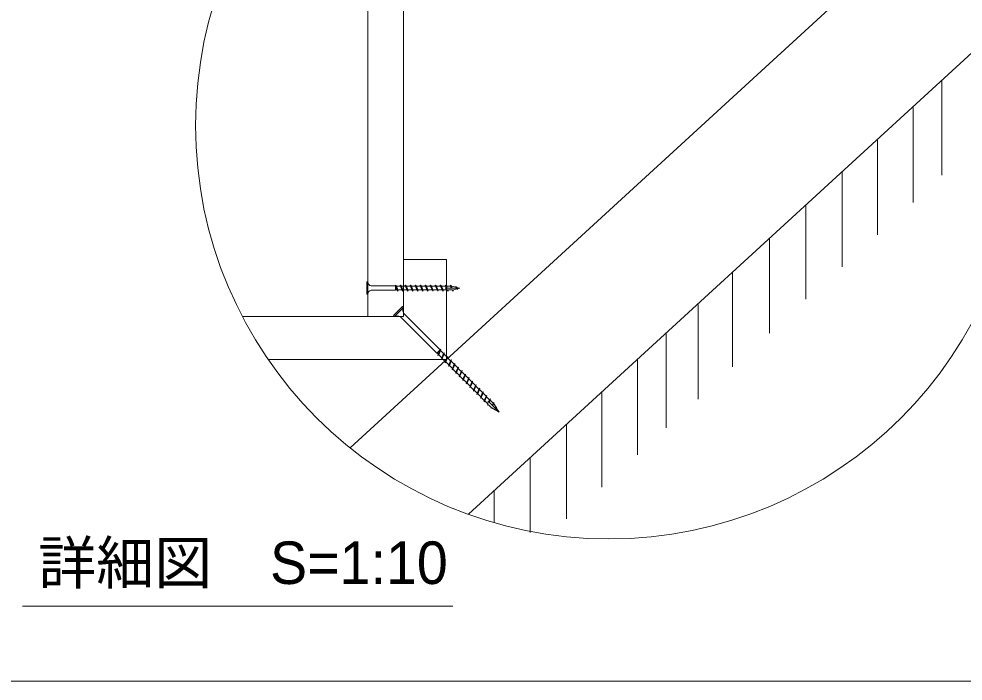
# Model space of a CAD drawing. Units: millimetres at full size, sheet at 1:20, with parts at other scales. Extents: x 200 to 8200, y 200 to 5740.
# Drawn here: x 2138 to 3458, y 200 to 1125 of the extents above; entities that cross this region are included whole.
import ezdxf
from ezdxf.enums import TextEntityAlignment as Align

# ---------------------------------------------------------------- set-up
doc = ezdxf.new("R2010")
doc.units = ezdxf.units.MM
doc.header["$LTSCALE"] = 20
for name, color, linetype, lineweight in [('コーススレッド', 7, 'Continuous', 18), ('ハッチング', 7, 'Continuous', 9), ('一般線', 7, 'Continuous', 20), ('図形枠', 7, 'Continuous', 15), ('図面枠-A3', 7, 'Continuous', 20), ('文字', 7, 'Continuous', 13), ('縮尺', 7, 'Continuous', 15), ('角材', 7, 'Continuous', 18), ('階段本体', 7, 'Continuous', 18)]:
    doc.layers.add(name, color=color, linetype=linetype, lineweight=lineweight)
doc.styles.add('ＭＳ Ｐゴシック', font='')
doc.styles.get('ＭＳ Ｐゴシック').set_extended_font_data('MS PGothic')

msp = doc.modelspace()

# ---------------------------------------------------------------- linework, layer by layer
at = {"layer": 'コーススレッド'}
for p, q in [((2674.46, 723.21), (2661.73, 710.48)), ((2675.88, 721.8), (2663.15, 709.07)), ((2674.46, 723.21), (2675.88, 721.8)), ((2676.16, 713.6), (2727.07, 662.68)), ((2661.73, 710.48), (2663.15, 709.07)), ((2671.35, 708.79), (2722.26, 657.88)), ((2722.26, 657.88), (2727.07, 662.68)), ((2727.85, 663.46), (2723.96, 654.62)), ((2727.07, 662.68), (2724.23, 656.48)), ((2727.58, 661.61), (2724.99, 655.72)), ((2727.85, 663.46), (2727.07, 662.68)), ((2727.85, 663.46), (2727.58, 661.61)), ((2727.58, 661.61), (2731.77, 657.42)), ((2722.26, 657.88), (2722.82, 657.89)), ((2722.82, 657.89), (2724.23, 656.48)), ((2724.23, 656.48), (2723.96, 654.62)), ((2723.96, 654.62), (2725.43, 655.27)), ((2724.99, 655.72), (2729.18, 651.53)), ((2732.8, 658.51), (2728.91, 649.67)), ((2729.18, 651.53), (2728.91, 649.67)), ((2728.91, 649.67), (2730.38, 650.32)), ((2731.77, 657.42), (2729.18, 651.53)), ((2732.53, 656.66), (2729.94, 650.77)), ((2729.94, 650.77), (2734.13, 646.58)), ((2731.32, 657.86), (2732.8, 658.51)), ((2732.8, 658.51), (2732.53, 656.66)), ((2732.53, 656.66), (2736.72, 652.47)), ((2737.75, 653.56), (2733.86, 644.72)), ((2736.72, 652.47), (2734.13, 646.58)), ((2737.48, 651.71), (2734.89, 645.82)), ((2736.27, 652.91), (2737.75, 653.56)), ((2737.75, 653.56), (2737.48, 651.71)), ((2737.48, 651.71), (2741.67, 647.52)), ((2742.7, 648.61), (2738.81, 639.77)), ((2741.67, 647.52), (2739.08, 641.63)), ((2742.43, 646.76), (2739.84, 640.87)), ((2741.22, 647.96), (2742.7, 648.61)), ((2742.7, 648.61), (2742.43, 646.76)), ((2742.43, 646.76), (2746.62, 642.57)), ((2734.13, 646.58), (2733.86, 644.72)), ((2733.86, 644.72), (2735.33, 645.37)), ((2734.89, 645.82), (2739.08, 641.63)), ((2739.08, 641.63), (2738.81, 639.77)), ((2738.81, 639.77), (2740.28, 640.42)), ((2739.84, 640.87), (2744.03, 636.68)), ((2747.65, 643.66), (2743.76, 634.82)), ((2744.03, 636.68), (2743.76, 634.82)), ((2743.76, 634.82), (2745.23, 635.47)), ((2746.62, 642.57), (2744.03, 636.68)), ((2747.38, 641.81), (2744.78, 635.92)), ((2744.78, 635.92), (2748.98, 631.73)), ((2746.17, 643.02), (2747.65, 643.66)), ((2747.65, 643.66), (2747.38, 641.81)), ((2747.38, 641.81), (2751.57, 637.62)), ((2752.6, 638.71), (2748.71, 629.87)), ((2751.57, 637.62), (2748.98, 631.73)), ((2752.33, 636.86), (2749.73, 630.97)), ((2751.12, 638.07), (2752.6, 638.71)), ((2752.6, 638.71), (2752.33, 636.86)), ((2752.33, 636.86), (2756.52, 632.67)), ((2757.55, 633.76), (2753.66, 624.92)), ((2756.07, 633.12), (2757.55, 633.76)), ((2757.55, 633.76), (2757.28, 631.91)), ((2748.98, 631.73), (2748.71, 629.87)), ((2748.71, 629.87), (2750.18, 630.52)), ((2749.73, 630.97), (2753.93, 626.78)), ((2753.93, 626.78), (2753.66, 624.92)), ((2753.66, 624.92), (2755.13, 625.57)), ((2756.52, 632.67), (2753.93, 626.78)), ((2757.28, 631.91), (2754.68, 626.02)), ((2754.68, 626.02), (2758.88, 621.83)), ((2757.28, 631.91), (2761.47, 627.72)), ((2762.5, 628.81), (2758.61, 619.98)), ((2758.88, 621.83), (2758.61, 619.98)), ((2758.61, 619.98), (2760.08, 620.62)), ((2761.47, 627.72), (2758.88, 621.83)), ((2762.23, 626.96), (2759.63, 621.07)), ((2759.63, 621.07), (2763.83, 616.88)), ((2761.02, 628.17), (2762.5, 628.81)), ((2762.5, 628.81), (2762.23, 626.96)), ((2762.23, 626.96), (2766.42, 622.77)), ((2767.45, 623.86), (2763.56, 615.03)), ((2766.42, 622.77), (2763.83, 616.88)), ((2767.18, 622.01), (2764.58, 616.12)), ((2765.97, 623.22), (2767.45, 623.86)), ((2767.45, 623.86), (2767.18, 622.01)), ((2767.18, 622.01), (2771.37, 617.82)), ((2763.83, 616.88), (2763.56, 615.03)), ((2763.56, 615.03), (2765.03, 615.67)), ((2764.58, 616.12), (2768.77, 611.93)), ((2772.4, 618.91), (2768.51, 610.08)), ((2768.77, 611.93), (2768.51, 610.08)), ((2768.51, 610.08), (2769.98, 610.72)), ((2771.37, 617.82), (2768.77, 611.93)), ((2772.13, 617.06), (2769.53, 611.17)), ((2769.53, 611.17), (2773.72, 606.98)), ((2770.92, 618.27), (2772.4, 618.91)), ((2772.4, 618.91), (2772.13, 617.06)), ((2772.13, 617.06), (2776.32, 612.87)), ((2777.34, 613.96), (2773.46, 605.13)), ((2776.32, 612.87), (2773.72, 606.98)), ((2777.08, 612.11), (2774.48, 606.22)), ((2775.87, 613.32), (2777.34, 613.96)), ((2777.34, 613.96), (2777.08, 612.11)), ((2777.08, 612.11), (2781.27, 607.92)), ((2782.29, 609.02), (2778.41, 600.18)), ((2781.27, 607.92), (2778.67, 602.03)), ((2782.03, 607.16), (2779.43, 601.27)), ((2780.82, 608.37), (2782.29, 609.02)), ((2782.29, 609.02), (2782.03, 607.16)), ((2782.03, 607.16), (2786.22, 602.97)), ((2773.72, 606.98), (2773.46, 605.13)), ((2773.46, 605.13), (2774.93, 605.77)), ((2774.48, 606.22), (2778.67, 602.03)), ((2778.67, 602.03), (2778.41, 600.18)), ((2778.41, 600.18), (2779.88, 600.82)), ((2779.43, 601.27), (2783.62, 597.08)), ((2787.24, 604.07), (2783.36, 595.23)), ((2783.62, 597.08), (2783.36, 595.23)), ((2783.36, 595.23), (2784.83, 595.87)), ((2786.22, 602.97), (2783.62, 597.08)), ((2786.98, 602.21), (2784.38, 596.32)), ((2784.38, 596.32), (2788.57, 592.13)), ((2785.77, 603.42), (2787.24, 604.07)), ((2787.24, 604.07), (2786.98, 602.21)), ((2786.98, 602.21), (2791.17, 598.02)), ((2792.19, 599.12), (2788.31, 590.28)), ((2791.17, 598.02), (2788.57, 592.13)), ((2791.93, 597.26), (2789.33, 591.37)), ((2790.72, 598.47), (2792.19, 599.12)), ((2792.19, 599.12), (2791.93, 597.26)), ((2791.93, 597.26), (2796.12, 593.07)), ((2797.14, 594.17), (2795.2, 589.75)), ((2795.67, 593.52), (2797.14, 594.17)), ((2797.14, 594.17), (2796.88, 592.31)), ((2788.57, 592.13), (2788.31, 590.28)), ((2788.31, 590.28), (2789.78, 590.92)), ((2789.33, 591.37), (2793.52, 587.18)), ((2793.52, 587.18), (2793.25, 585.33)), ((2793.25, 585.33), (2794.73, 585.98)), ((2793.52, 587.18), (2794.15, 590.8)), ((2809.52, 575.43), (2794.15, 590.8)), ((2794.73, 585.98), (2798.04, 582.66)), ((2796.12, 593.07), (2794.82, 590.13)), ((2796.88, 592.31), (2795.58, 589.37)), ((2796.88, 592.31), (2801.07, 588.12)), ((2798.04, 582.66), (2798.53, 582.36)), ((2798.53, 582.36), (2798.37, 581.25)), ((2798.37, 581.25), (2799.54, 581.72)), ((2799.38, 581.82), (2803.7, 579.09)), ((2801.07, 588.12), (2799.77, 585.18)), ((2802.09, 589.22), (2800.07, 584.88)), ((2801.82, 587.36), (2800.53, 584.42)), ((2800.62, 588.57), (2802.09, 589.22)), ((2802.09, 589.22), (2801.82, 587.36)), ((2801.82, 587.36), (2802.28, 586.91)), ((2802.28, 586.91), (2805.14, 582.37)), ((2805.14, 582.37), (2804.36, 580.59)), ((2805.65, 582.87), (2804.56, 580.39)), ((2805.49, 581.81), (2804.77, 580.18)), ((2805, 582.59), (2805.65, 582.87)), ((2805.65, 582.87), (2805.49, 581.81)), ((2805.49, 581.81), (2809.52, 575.43)), ((2803.7, 578.45), (2803.7, 579.09)), ((2803.7, 578.45), (2804.36, 578.68)), ((2804.16, 578.81), (2809.52, 575.43))]:
    msp.add_line(p, q, dxfattribs=at)
for centre, radius, start, end in [((2682.45, 717.92), 7.63, 149.45494, 214.49492), ((2667.02, 702.34), 7.77, 56.13472, 119.91541)]:
    msp.add_arc(centre, radius, start, end, dxfattribs=at)
at = {"layer": 'ハッチング'}
for p, q in [((3428.24, 1039.16), (3428.24, 906.69)), ((3387.91, 1000.85), (3387.91, 868.38)), ((3388.26, 1001.02), (3388.26, 868.55)), ((3338.02, 955.79), (3338.02, 823.33)), ((3288.73, 911.34), (3288.73, 778.87)), ((3238.02, 865.82), (3238.02, 733.35)), ((3187.31, 818.58), (3187.31, 686.11)), ((3135.62, 771.64), (3135.62, 639.17)), ((3087.46, 726.23), (3087.46, 593.77)), ((3042.93, 686.28), (3042.93, 553.81)), ((3002.86, 648.56), (3002.86, 516.09)), ((2952.96, 603.51), (2952.96, 471.04)), ((2903.67, 559.05), (2903.67, 426.59)), ((2852.96, 512.22), (2852.96, 407.76)), ((2802.26, 466.3), (2802.26, 421.37))]:
    msp.add_line(p, q, dxfattribs=at)
at = {"layer": '一般線'}
msp.add_line((2766.56, 433.02), (3520.93, 1124.52), dxfattribs=at)
at = {"layer": '図形枠'}
msp.add_circle((2962.75, 976.22), 577.55, dxfattribs=at)
at = {"layer": '図面枠-A3'}
msp.add_lwpolyline([(200, 200), (8200, 200), (8200, 5740), (200, 5740)], close=True, dxfattribs=at)
at = {"layer": '文字'}
for p, q in [((2624.48, 757.47), (2624.48, 740.67)), ((2624.48, 757.47), (2625.88, 757.47)), ((2625.88, 757.47), (2625.88, 740.67)), ((2664.48, 753.27), (2664.48, 746.07)), ((2664.48, 753.27), (2667.98, 744.87)), ((2664.48, 753.27), (2665.83, 751.57)), ((2670.77, 751.57), (2671.48, 753.27)), ((2671.48, 753.27), (2674.98, 744.87)), ((2671.48, 753.27), (2674.98, 744.87)), ((2671.48, 753.27), (2672.83, 751.57)), ((2677.77, 751.57), (2678.48, 753.27)), ((2678.48, 753.27), (2681.98, 744.87)), ((2678.48, 753.27), (2679.83, 751.57)), ((2684.77, 751.57), (2685.48, 753.27)), ((2685.48, 753.27), (2688.98, 744.87)), ((2685.48, 753.27), (2686.83, 751.57)), ((2691.77, 751.57), (2692.48, 753.27)), ((2692.48, 753.27), (2695.98, 744.87)), ((2692.48, 753.27), (2693.83, 751.57)), ((2698.77, 751.57), (2699.48, 753.27)), ((2699.48, 753.27), (2702.98, 744.87)), ((2699.48, 753.27), (2700.83, 751.57)), ((2705.77, 751.57), (2706.48, 753.27)), ((2706.48, 753.27), (2709.98, 744.87)), ((2706.48, 753.27), (2707.83, 751.57)), ((2712.77, 751.57), (2713.48, 753.27)), ((2713.48, 753.27), (2716.98, 744.87)), ((2713.48, 753.27), (2714.83, 751.57)), ((2719.77, 751.57), (2720.48, 753.27)), ((2720.48, 753.27), (2723.98, 744.87)), ((2720.48, 753.27), (2721.83, 751.57)), ((2726.77, 751.57), (2727.48, 753.27)), ((2727.48, 753.27), (2730.98, 744.87)), ((2727.48, 753.27), (2728.83, 751.57)), ((2733.77, 751.57), (2734.48, 753.27)), ((2734.48, 753.27), (2736.23, 749.07)), ((2734.48, 753.27), (2735.83, 751.57)), ((2740.77, 751.57), (2741.48, 753.27)), ((2741.48, 753.27), (2743.23, 749.07)), ((2741.48, 753.27), (2742.83, 751.57)), ((2624.48, 740.67), (2625.88, 740.67)), ((2630.48, 752.07), (2664.48, 752.07)), ((2630.48, 746.07), (2664.48, 746.07)), ((2664.48, 752.07), (2666.66, 746.57)), ((2664.48, 746.07), (2665.57, 746.57)), ((2665.57, 746.57), (2666.66, 746.57)), ((2665.83, 751.57), (2671.48, 751.57)), ((2665.83, 751.57), (2667.92, 746.57)), ((2667.98, 744.87), (2666.66, 746.57)), ((2667.92, 746.57), (2673.6, 746.57)), ((2667.98, 744.87), (2668.68, 746.57)), ((2671.48, 751.57), (2673.6, 746.57)), ((2672.83, 751.57), (2678.48, 751.57)), ((2672.83, 751.57), (2674.98, 746.57)), ((2674.98, 744.87), (2673.6, 746.57)), ((2674.98, 746.57), (2680.6, 746.57)), ((2674.98, 744.87), (2675.68, 746.57)), ((2678.48, 751.57), (2680.6, 746.57)), ((2679.83, 751.57), (2685.48, 751.57)), ((2679.83, 751.57), (2681.98, 746.57)), ((2681.98, 744.87), (2680.6, 746.57)), ((2681.98, 746.57), (2687.6, 746.57)), ((2681.98, 744.87), (2682.68, 746.57)), ((2685.48, 751.57), (2687.6, 746.57)), ((2686.83, 751.57), (2692.48, 751.57)), ((2686.83, 751.57), (2688.98, 746.57)), ((2688.98, 744.87), (2687.6, 746.57)), ((2688.98, 746.57), (2694.6, 746.57)), ((2688.98, 744.87), (2689.68, 746.57)), ((2692.48, 751.57), (2694.6, 746.57)), ((2693.83, 751.57), (2699.48, 751.57)), ((2693.83, 751.57), (2695.98, 746.57)), ((2695.98, 744.87), (2694.6, 746.57)), ((2695.98, 746.57), (2701.6, 746.57)), ((2695.98, 744.87), (2696.68, 746.57)), ((2699.48, 751.57), (2701.6, 746.57)), ((2700.83, 751.57), (2706.48, 751.57)), ((2700.83, 751.57), (2702.98, 746.57)), ((2702.98, 744.87), (2701.6, 746.57)), ((2702.98, 746.57), (2708.6, 746.57)), ((2702.98, 744.87), (2703.68, 746.57)), ((2706.48, 751.57), (2708.6, 746.57)), ((2707.83, 751.57), (2713.48, 751.57)), ((2707.83, 751.57), (2709.98, 746.57)), ((2709.98, 744.87), (2708.6, 746.57)), ((2709.98, 746.57), (2715.6, 746.57)), ((2709.98, 744.87), (2710.68, 746.57)), ((2713.48, 751.57), (2715.6, 746.57)), ((2714.83, 751.57), (2720.48, 751.57)), ((2714.83, 751.57), (2716.98, 746.57)), ((2716.98, 744.87), (2715.6, 746.57)), ((2716.98, 746.57), (2722.6, 746.57)), ((2716.98, 744.87), (2717.68, 746.57)), ((2720.48, 751.57), (2722.6, 746.57)), ((2721.83, 751.57), (2727.48, 751.57)), ((2721.83, 751.57), (2723.98, 746.57)), ((2723.98, 744.87), (2722.6, 746.57)), ((2723.98, 746.57), (2729.6, 746.57)), ((2723.98, 744.87), (2724.68, 746.57)), ((2727.48, 751.57), (2729.6, 746.57)), ((2728.83, 751.57), (2734.48, 751.57)), ((2728.83, 751.57), (2730.98, 746.57)), ((2730.98, 744.87), (2729.6, 746.57)), ((2730.98, 746.57), (2736.6, 746.57)), ((2730.98, 744.87), (2731.68, 746.57)), ((2734.48, 751.57), (2735.54, 749.07)), ((2736.6, 746.57), (2734.58, 749.07)), ((2734.58, 749.07), (2735.54, 749.07)), ((2754.48, 749.07), (2735.54, 749.07)), ((2735.83, 751.57), (2741.48, 751.57)), ((2735.83, 751.57), (2736.9, 749.07)), ((2737.98, 744.87), (2736.6, 746.57)), ((2737.98, 744.87), (2738.68, 746.57)), ((2738.68, 746.57), (2743.6, 746.57)), ((2741.48, 751.57), (2742.54, 749.07)), ((2742.83, 751.57), (2743.9, 749.07)), ((2749.26, 750.15), (2742.83, 751.57)), ((2744.98, 744.87), (2743.6, 746.57)), ((2744.98, 744.87), (2745.68, 746.57)), ((2750.22, 747.8), (2745.68, 746.57)), ((2749.47, 750.97), (2748.64, 750.35)), ((2749.26, 750.15), (2749.69, 749.07)), ((2749.47, 750.87), (2750.34, 749.94)), ((2749.47, 750.82), (2750.23, 749.07)), ((2751.07, 747), (2750.19, 747.83)), ((2750.29, 749.89), (2750.64, 749.07)), ((2754.48, 749.07), (2750.33, 749.96)), ((2754.48, 749.07), (2751.06, 748.1)), ((2751.07, 747.1), (2751.07, 748.03))]:
    msp.add_line(p, q, dxfattribs=at)
for centre, radius, start, end in [((2631.91, 757.95), 6.05, 184.54958, 256.30258), ((2631.76, 740.31), 5.9, 102.61279, 176.53506)]:
    msp.add_arc(centre, radius, start, end, dxfattribs=at)
at = {"layer": '縮尺'}
msp.add_line((2143.12, 304.49), (2744.49, 304.49), dxfattribs=at)
at = {"layer": '角材'}
msp.add_line((2601.33, 525.74), (3442.9, 1297.18), dxfattribs=at)
at = {"layer": '階段本体'}
for p, q in [((2625.88, 709.07), (2625.88, 1259.07)), ((2675.88, 1199.07), (2675.88, 709.07)), ((2675.88, 789.07), (2735.88, 789.07)), ((2735.88, 789.07), (2735.88, 649.07)), ((2450.7, 709.07), (2625.88, 709.07)), ((2675.88, 709.07), (2625.88, 709.07)), ((2735.88, 649.07), (2486.79, 649.07))]:
    msp.add_line(p, q, dxfattribs=at)

# ---------------------------------------------------------------- texts
at = {"layer": '縮尺', "style": 'ＭＳ Ｐゴシック'}
msp.add_text('詳細図\u3000S=1:10', height=59.38, dxfattribs=at).set_placement((2165.31, 317.88), align=Align.BOTTOM_LEFT)

doc.saveas('drawing.dxf')
